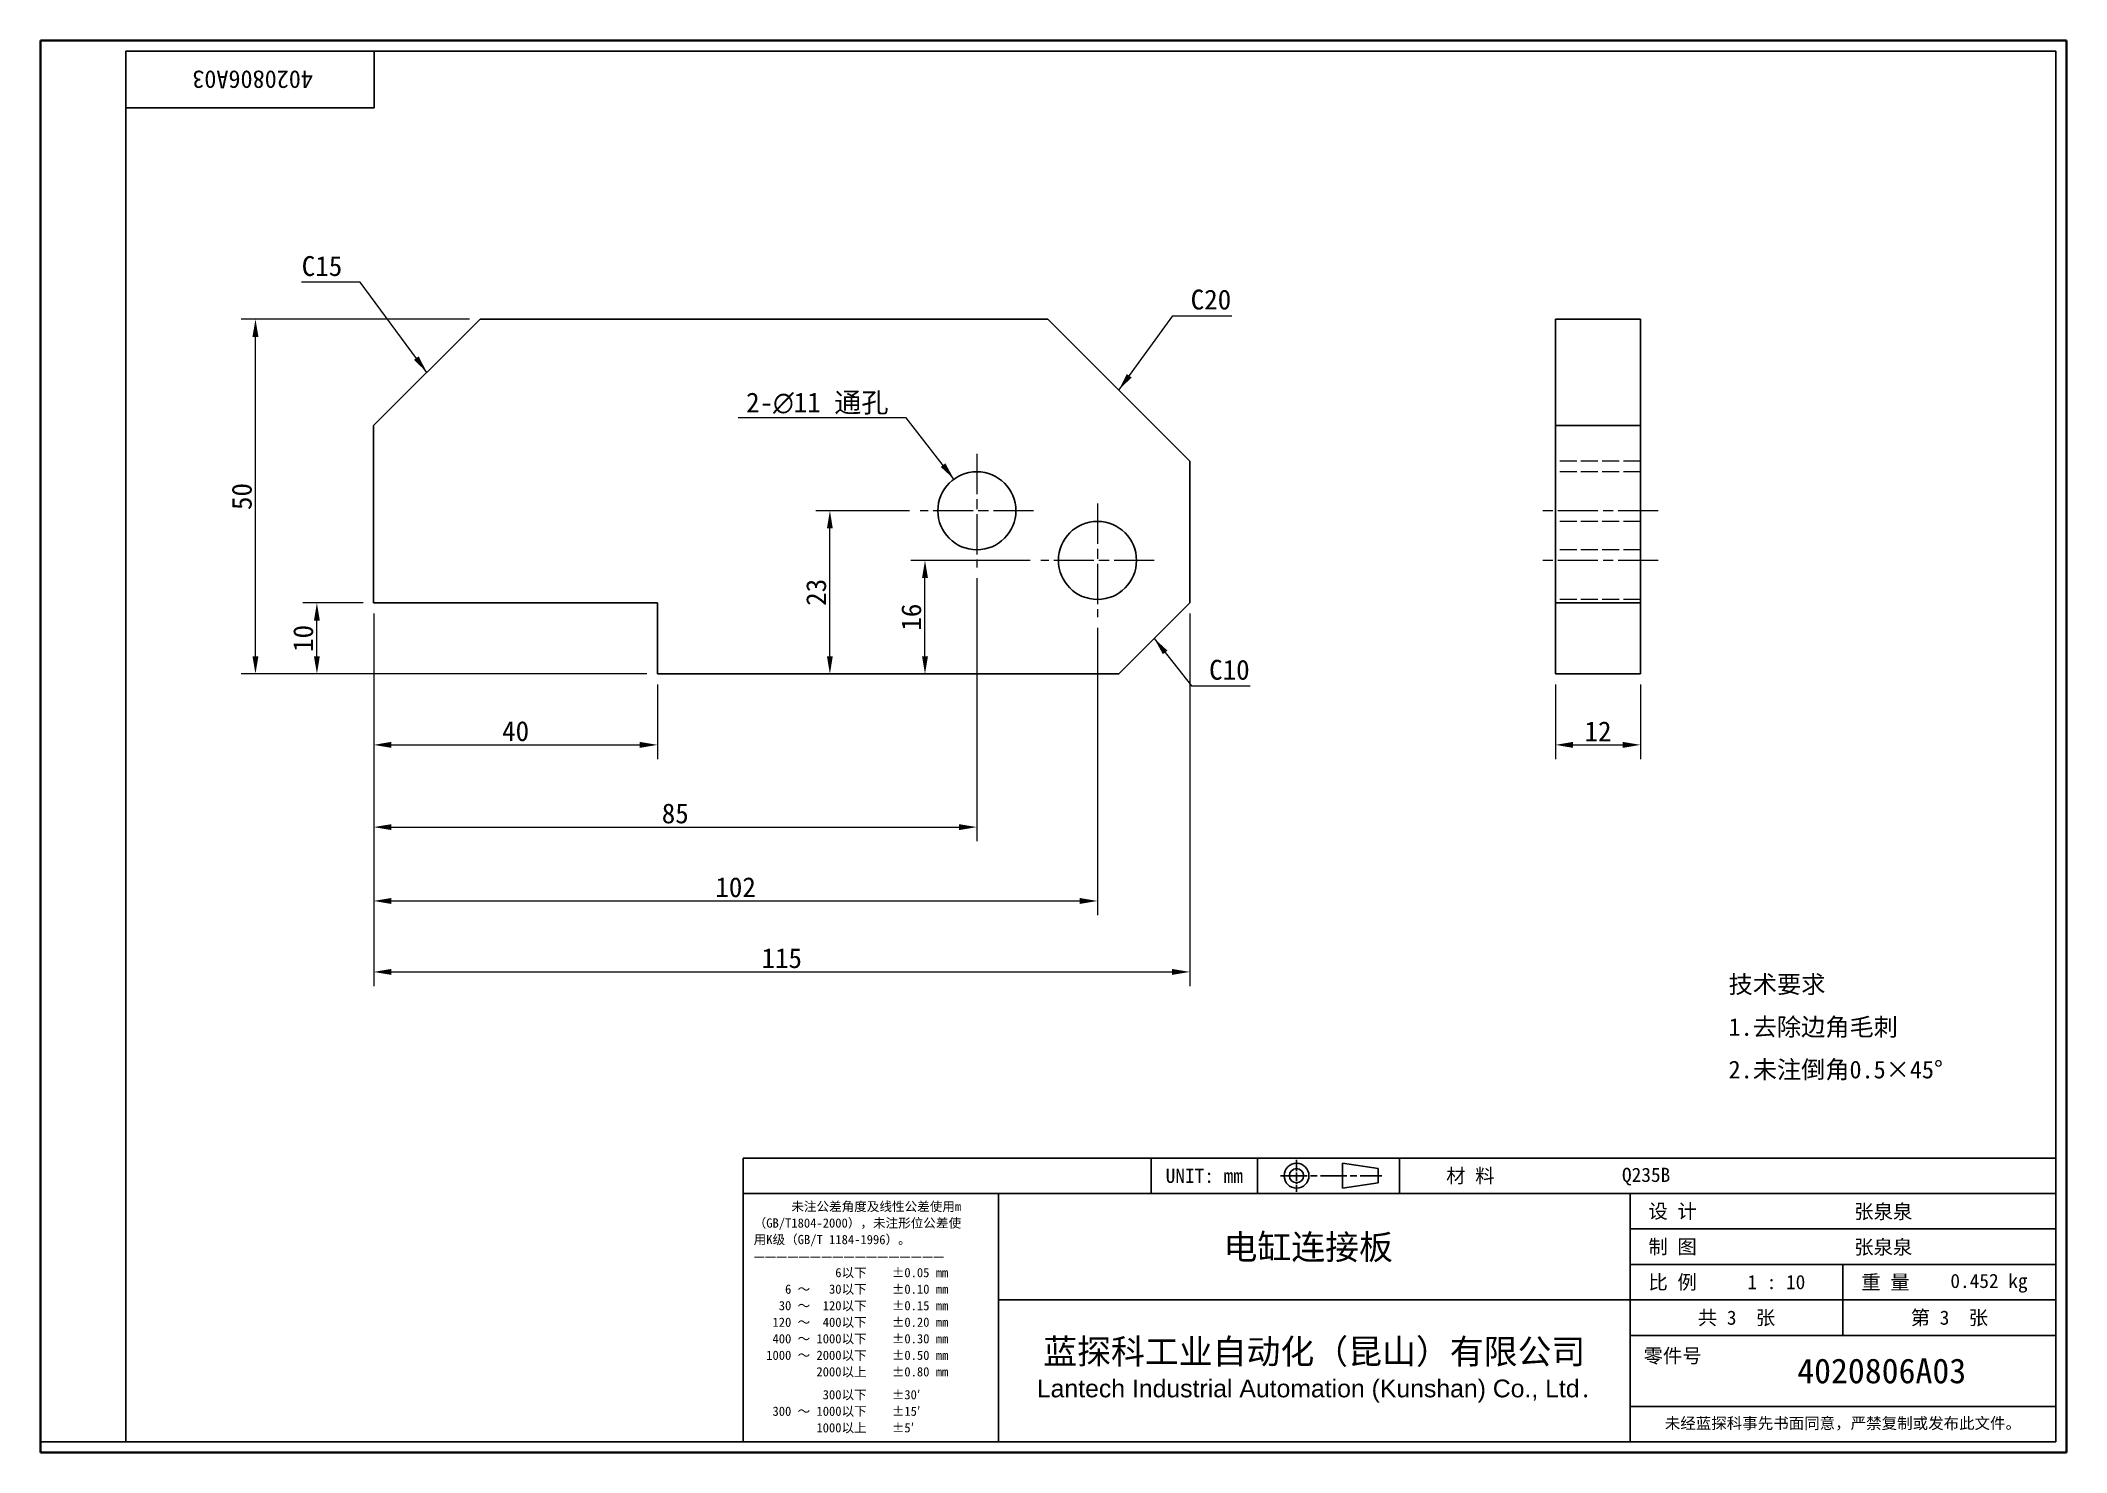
# Model space of a CAD drawing. Header units: millimetres. Extents: x 6 to 292, y 5 to 205.
import ezdxf
from ezdxf.enums import TextEntityAlignment as Align

# ---------------------------------------------------------------- set-up
doc = ezdxf.new("R2010")
doc.units = ezdxf.units.MM
doc.linetypes.add('CHAIN', pattern=[0.3543, 0.2362, -0.0295, 0.0591, -0.0295])
doc.linetypes.add('DASHED', pattern=[0.2067, 0.1654, -0.0413])
for name, color, linetype, lineweight in [('1', 7, 'Continuous', 18), ('可见 (ISO)', 7, 'Continuous', 25), ('图框 (ISO)', 7, 'Continuous', 35), ('标题 (ISO)', 7, 'Continuous', 25)]:
    doc.layers.add(name, color=color, linetype=linetype, lineweight=lineweight)
for name, color, linetype, lineweight, true_color in [('中心标记 (ISO)', 1, 'CHAIN', 18, 0xff0000), ('中心线 (ISO)', 1, 'CHAIN', 18, 0xff0000), ('尺寸 (ISO)', 7, 'Continuous', 18, 0x008000), ('符号 (ISO)', 7, 'Continuous', 18, 0x008000), ('隐藏 (ISO)', 5, 'DASHED', 18, 0x0000ff)]:
    doc.layers.add(name, color=color, linetype=linetype, lineweight=lineweight, true_color=true_color)
doc.styles.add('文本样式164', font='SimSun.ttf')
doc.styles.add('文本样式165', font='SimSun.ttf')
doc.styles.add('文本样式74', font='SimSun.ttf')
doc.styles.add('最新国标', font='simfang.ttf')
doc.styles.add('注释文本 (ISO)', font='simfang.ttf')
doc.dimstyles.new('默认 (GB)', dxfattribs={"dimtxt": 2.8, "dimasz": 2.5, "dimexe": 2, "dimexo": 1.5, "dimgap": 0.5, "dimtad": 1, "dimtoh": 1, "dimdsep": 46, "dimtxsty": '最新国标', "dimcen": 0.09, "dimdle": 10, "dimclrd": 256, "dimclre": 256, "dimclrt": 256, "dimaunit": 1, "dimadec": 3, "dimazin": 2, "dimtfac": 0.535714, "dimtmove": 0, "dimatfit": 3, "dimfxl": 0, "dimtolj": 1, "dimtzin": 0, "dimlwd": -1, "dimlwe": -1, "dimarcsym": 0})
doc.dimstyles.new('默认 (GB)$7', dxfattribs={"dimtxt": 2.8, "dimasz": 2.5, "dimexe": 2, "dimexo": 1.5, "dimgap": 0.5, "dimtad": 1, "dimtoh": 1, "dimdsep": 46, "dimtxsty": '最新国标', "dimcen": 0.09, "dimdle": 10, "dimclrd": 256, "dimclre": 256, "dimclrt": 256, "dimaunit": 1, "dimadec": 3, "dimazin": 2, "dimtfac": 0.535714, "dimtmove": 0, "dimatfit": 3, "dimfxl": 0, "dimtolj": 1, "dimtzin": 0, "dimlwd": -1, "dimlwe": -1, "dimarcsym": 0})

# ---------------------------------------------------------------- blocks, each defined once
blk = doc.blocks.new('图框 最新国标')
at = {"layer": '图框 (ISO)'}
for p, q in [((6, 7), (6, 204.5)), ((6, 204.5), (291.5, 204.5)), ((291.5, 204.5), (291.5, 5.5)), ((6, 7), (6, 5.5)), ((6, 7), (6, 5.5)), ((291.5, 5.5), (6, 5.5))]:
    blk.add_line(p, q, dxfattribs=at)
at = {"layer": '图框 (ISO)', "color": 7, "linetype": 'Continuous', "lineweight": 25}
for p, q in [((18, 203), (290, 203)), ((18, 7), (18, 203)), ((18, 203), (290, 203)), ((53, 203), (53, 195)), ((290, 203), (290, 7)), ((290, 203), (290, 7)), ((53, 195), (18, 195)), ((290, 7), (6, 7)), ((290, 7), (18, 7))]:
    blk.add_line(p, q, dxfattribs=at)
at = {"layer": '图框 (ISO)', "style": '文本样式74'}
blk.add_attdef('零件代号_001', (44.39, 200.25), '', height=2.5, rotation=180, dxfattribs=at)
blk = doc.blocks.new('标题栏 最新国标')
at = {"layer": '标题 (ISO)'}
for p, q in [((381.98, -183.84), (196.98, -183.84)), ((196.98, -183.84), (196.98, -223.84)), ((254.48, -183.84), (254.48, -188.84)), ((269.48, -183.84), (269.48, -188.84)), ((281.48, -188.09), (281.48, -184.59)), ((281.48, -184.59), (286.48, -185.34)), ((286.48, -185.34), (286.48, -187.34)), ((289.48, -183.84), (289.48, -188.84)), ((381.98, -223.84), (381.98, -183.84)), ((383.48, -183.84), (383.48, -225.34)), ((286.48, -187.34), (281.48, -188.09)), ((196.98, -188.84), (381.98, -188.84)), ((232.98, -188.84), (232.98, -223.84)), ((321.98, -188.84), (321.98, -223.84)), ((321.98, -193.84), (381.98, -193.84)), ((321.98, -198.84), (381.98, -198.84)), ((351.98, -198.84), (351.98, -208.84)), ((321.98, -203.84), (232.98, -203.84)), ((321.98, -203.84), (381.98, -203.84)), ((321.98, -208.84), (381.98, -208.84)), ((321.98, -218.84), (381.98, -218.84)), ((196.98, -223.84), (381.98, -223.84)), ((383.48, -225.34), (196.98, -225.34))]:
    blk.add_line(p, q, dxfattribs=at)
at = {"layer": '标题 (ISO)', "linetype": 'CHAIN', "ltscale": 5.000333}
blk.add_line((274.98, -184.09), (274.98, -188.59), dxfattribs=at)
at = {"layer": '标题 (ISO)', "linetype": 'CHAIN', "ltscale": 15.834605}
blk.add_line((272.73, -186.34), (286.98, -186.34), dxfattribs=at)
at = {"layer": '标题 (ISO)'}
for radius in [1.75, 1]:
    blk.add_circle((274.98, -186.34), radius, dxfattribs=at)
at = {"layer": '1', "style": '文本样式164'}
for s, p in [('UNIT: mm', (261.98, -186.34)), ('材 料', (299.48, -186.34)), ('设 计', (327.98, -191.34)), ('制 图', (327.98, -196.34)), ('比 例', (327.98, -201.34)), ('重 量', (357.98, -201.34)), ('共 3  张', (336.98, -206.34)), ('第 3  张', (366.98, -206.34))]:
    blk.add_text(s, height=2, dxfattribs=at).set_placement(p, align=Align.MIDDLE_CENTER)
at = {"layer": '标题 (ISO)', "char_height": 2, "style": '注释文本 (ISO)'}
for s, insert, attachment_point, line_spacing_factor in [('{\\fSimSun|b0|i0|c134|p2;\\H0.65x;      未注公差角度及线性公差使用m\\P（GB/T1804-2000），未注形位公差使\\P用K级（GB/T 1184-1996）。\\P—————————————————\\P             6以下    ±0.05 mm\\P     6 ～   30以下    ±0.10 mm\\P    30 ～  120以下    ±0.15 mm\\P   120 ～  400以下    ±0.20 mm\\P   400 ～ 1000以下    ±0.30 mm\\P  1000 ～ 2000以下    ±0.50 mm\\P          2000以上    ±0.80 mm\\P\\H0.38462x;\\P\\H2.6x;           300以下    ±30′\\P   300 ～ 1000以下    ±15′\\P          1000以上    ±5′}', (198.48, -206.34), 4, 1.075116), ('{\\fMicrosoft YaHei|b0|i0|c134|p34;\\H1.75x;蓝探科工业自动化（昆山）有限公司\\P\\fArial|b0|i0|c0|p34;\\H0.71429x;Lantech Industrial Automation (Kunshan) Co., Ltd\\fFangSong|b0|i0|c134|p49;.\\H1.15195x; }', (277.48, -213.84), 5, 0.978695)]:
    blk.add_mtext(s, dxfattribs=dict(at, insert=insert, attachment_point=attachment_point, line_spacing_factor=line_spacing_factor))
at = {"layer": '标题 (ISO)', "attachment_point": 5, "style": '注释文本 (ISO)'}
for s, insert, char_height in [('\\fFangSong|b0|i0;零件号', (327.98, -211.84), 2), ('\\fSimSun|b0|i0;{\\H1.6000;未经蓝探科事先书面同意，严禁复制或发布此文件。}', (351.98, -221.34), 1.6)]:
    blk.add_mtext(s, dxfattribs=dict(at, insert=insert, char_height=char_height))
at = {"layer": '标题 (ISO)'}
for tag, p, height, style in [('材料_001', (320.84, -187.21), 2, '注释文本 (ISO)'), ('设计人_001', (353.58, -192.39), 2, '注释文本 (ISO)'), ('库存编号_001', (264.69, -198.14), 3.5, '文本样式165'), ('设计人_001', (353.58, -197.39), 2, '注释文本 (ISO)'), ('视图比例_001', (338.51, -202.33), 2, '注释文本 (ISO)'), ('质量\\P3;_001', (367.12, -202.16), 2, '注释文本 (ISO)'), ('零件代号_001', (345.54, -215.59), 3.5, '文本样式165')]:
    blk.add_attdef(tag, p, '', height=height, dxfattribs=dict(at, style=style))
blk = doc.blocks.new('*D5')
at = {"layer": 'Defpoints', "color": 0, "transparency": 16777216}
for p in [(52.95, 125.23), (92.95, 115.23), (92.95, 105.23)]:
    blk.add_point(p, dxfattribs=at)
at = {"layer": '尺寸 (ISO)', "color": 116, "true_color": 0x00803f, "transparency": 16777216}
for p, q in [((52.95, 123.73), (52.95, 103.23)), ((92.95, 113.73), (92.95, 103.23)), ((55.45, 105.23), (90.45, 105.23))]:
    blk.add_line(p, q, dxfattribs=at)
for points in [[(55.45, 105.65), (55.45, 104.81), (52.95, 105.23)], [(90.45, 105.65), (90.45, 104.81), (92.95, 105.23)]]:
    blk.add_solid(points, dxfattribs=at)
at = {"layer": '尺寸 (ISO)', "transparency": 16777216, "insert": (72.95, 107.15), "char_height": 2.8, "attachment_point": 5, "style": '最新国标'}
blk.add_mtext('\\A1;40', dxfattribs=at)
blk = doc.blocks.new('*D6')
at = {"layer": 'Defpoints', "color": 0, "transparency": 16777216}
for p in [(137.95, 130.23), (52.95, 125.23), (137.95, 93.64)]:
    blk.add_point(p, dxfattribs=at)
at = {"layer": '尺寸 (ISO)', "color": 116, "true_color": 0x00803f, "transparency": 16777216}
for p, q in [((137.95, 128.73), (137.95, 91.64)), ((52.95, 123.73), (52.95, 91.64)), ((55.45, 93.64), (135.45, 93.64))]:
    blk.add_line(p, q, dxfattribs=at)
for points in [[(55.45, 94.05), (55.45, 93.22), (52.95, 93.64)], [(135.45, 94.05), (135.45, 93.22), (137.95, 93.64)]]:
    blk.add_solid(points, dxfattribs=at)
at = {"layer": '尺寸 (ISO)', "transparency": 16777216, "insert": (95.45, 95.55), "char_height": 2.8, "attachment_point": 5, "style": '最新国标'}
blk.add_mtext('\\A1;85', dxfattribs=at)
blk = doc.blocks.new('*D7')
at = {"layer": 'Defpoints', "color": 0, "transparency": 16777216}
for p in [(52.95, 125.23), (154.95, 123.23), (154.95, 83.23)]:
    blk.add_point(p, dxfattribs=at)
at = {"layer": '尺寸 (ISO)', "color": 116, "true_color": 0x00803f, "transparency": 16777216}
for p, q in [((52.95, 123.73), (52.95, 81.23)), ((154.95, 121.73), (154.95, 81.23)), ((55.45, 83.23), (152.45, 83.23))]:
    blk.add_line(p, q, dxfattribs=at)
for points in [[(55.45, 83.65), (55.45, 82.81), (52.95, 83.23)], [(152.45, 83.65), (152.45, 82.81), (154.95, 83.23)]]:
    blk.add_solid(points, dxfattribs=at)
at = {"layer": '尺寸 (ISO)', "transparency": 16777216, "insert": (103.95, 85.15), "char_height": 2.8, "attachment_point": 5, "style": '最新国标'}
blk.add_mtext('\\A1;102', dxfattribs=at)
blk = doc.blocks.new('*D8')
at = {"layer": 'Defpoints', "color": 0, "transparency": 16777216}
for p in [(52.95, 125.23), (167.95, 125.23), (167.95, 73.23)]:
    blk.add_point(p, dxfattribs=at)
at = {"layer": '尺寸 (ISO)', "color": 116, "true_color": 0x00803f, "transparency": 16777216}
for p, q in [((52.95, 123.73), (52.95, 71.23)), ((167.95, 123.73), (167.95, 71.23)), ((55.45, 73.23), (165.45, 73.23))]:
    blk.add_line(p, q, dxfattribs=at)
for points in [[(55.45, 73.65), (55.45, 72.81), (52.95, 73.23)], [(165.45, 73.65), (165.45, 72.81), (167.95, 73.23)]]:
    blk.add_solid(points, dxfattribs=at)
at = {"layer": '尺寸 (ISO)', "transparency": 16777216, "insert": (110.45, 75.15), "char_height": 2.8, "attachment_point": 5, "style": '最新国标'}
blk.add_mtext('\\A1;115', dxfattribs=at)
blk = doc.blocks.new('*D9')
at = {"layer": 'Defpoints', "color": 0, "transparency": 16777216}
for p in [(44.95, 125.23), (52.95, 125.23), (92.95, 115.23)]:
    blk.add_point(p, dxfattribs=at)
at = {"layer": '尺寸 (ISO)', "color": 116, "true_color": 0x00803f, "transparency": 16777216}
for p, q in [((51.45, 125.23), (42.95, 125.23)), ((44.95, 117.73), (44.95, 122.73)), ((91.45, 115.23), (42.95, 115.23))]:
    blk.add_line(p, q, dxfattribs=at)
for points in [[(44.53, 122.73), (45.36, 122.73), (44.95, 125.23)], [(44.53, 117.73), (45.36, 117.73), (44.95, 115.23)]]:
    blk.add_solid(points, dxfattribs=at)
at = {"layer": '尺寸 (ISO)', "transparency": 16777216, "insert": (43.03, 120.23), "char_height": 2.8, "attachment_point": 5, "rotation": 90, "style": '最新国标'}
blk.add_mtext('\\A1;10', dxfattribs=at)
blk = doc.blocks.new('*D10')
at = {"layer": 'Defpoints', "color": 0, "transparency": 16777216}
for p in [(36.29, 165.23), (67.95, 165.23), (92.95, 115.23)]:
    blk.add_point(p, dxfattribs=at)
at = {"layer": '尺寸 (ISO)', "color": 116, "true_color": 0x00803f, "transparency": 16777216}
for p, q in [((66.45, 165.23), (34.29, 165.23)), ((36.29, 117.73), (36.29, 162.73)), ((91.45, 115.23), (34.29, 115.23))]:
    blk.add_line(p, q, dxfattribs=at)
for points in [[(35.87, 162.73), (36.71, 162.73), (36.29, 165.23)], [(35.87, 117.73), (36.71, 117.73), (36.29, 115.23)]]:
    blk.add_solid(points, dxfattribs=at)
at = {"layer": '尺寸 (ISO)', "transparency": 16777216, "insert": (34.38, 140.23), "char_height": 2.8, "attachment_point": 5, "rotation": 90, "style": '最新国标'}
blk.add_mtext('\\A1;50', dxfattribs=at)
blk = doc.blocks.new('*D11')
at = {"layer": 'Defpoints', "color": 0, "transparency": 16777216}
for p in [(117.24, 138.23), (129.95, 138.23), (117.24, 115.23)]:
    blk.add_point(p, dxfattribs=at)
at = {"layer": '尺寸 (ISO)', "color": 116, "true_color": 0x00803f, "transparency": 16777216}
for p, q in [((128.45, 138.23), (115.24, 138.23)), ((117.24, 117.73), (117.24, 135.73))]:
    blk.add_line(p, q, dxfattribs=at)
for points in [[(116.82, 135.73), (117.65, 135.73), (117.24, 138.23)], [(116.82, 117.73), (117.65, 117.73), (117.24, 115.23)]]:
    blk.add_solid(points, dxfattribs=at)
at = {"layer": '尺寸 (ISO)', "transparency": 16777216, "insert": (115.32, 126.73), "char_height": 2.8, "attachment_point": 5, "rotation": 90, "style": '最新国标'}
blk.add_mtext('\\A1;23', dxfattribs=at)
blk = doc.blocks.new('*D12')
at = {"layer": 'Defpoints', "color": 0, "transparency": 16777216}
for p in [(130.64, 131.23), (146.95, 131.23), (130.64, 115.23)]:
    blk.add_point(p, dxfattribs=at)
at = {"layer": '尺寸 (ISO)', "color": 116, "true_color": 0x00803f, "transparency": 16777216}
for p, q in [((145.45, 131.23), (128.64, 131.23)), ((130.64, 117.73), (130.64, 128.73))]:
    blk.add_line(p, q, dxfattribs=at)
for points in [[(130.22, 128.73), (131.06, 128.73), (130.64, 131.23)], [(130.22, 117.73), (131.06, 117.73), (130.64, 115.23)]]:
    blk.add_solid(points, dxfattribs=at)
at = {"layer": '尺寸 (ISO)', "transparency": 16777216, "insert": (128.72, 123.23), "char_height": 2.8, "attachment_point": 5, "rotation": 90, "style": '最新国标'}
blk.add_mtext('\\A1;16', dxfattribs=at)
blk = doc.blocks.new('*D13')
at = {"layer": 'Defpoints', "color": 0, "transparency": 16777216}
for p in [(219.48, 115.23), (231.48, 115.23), (231.48, 105.23)]:
    blk.add_point(p, dxfattribs=at)
at = {"layer": '尺寸 (ISO)', "color": 116, "true_color": 0x00803f, "transparency": 16777216}
for p, q in [((219.48, 113.73), (219.48, 103.23)), ((231.48, 113.73), (231.48, 103.23)), ((221.98, 105.23), (228.98, 105.23))]:
    blk.add_line(p, q, dxfattribs=at)
for points in [[(221.98, 105.65), (221.98, 104.81), (219.48, 105.23)], [(228.98, 105.65), (228.98, 104.81), (231.48, 105.23)]]:
    blk.add_solid(points, dxfattribs=at)
at = {"layer": '尺寸 (ISO)', "transparency": 16777216, "insert": (225.48, 107.13), "char_height": 2.8, "attachment_point": 5, "style": '最新国标'}
blk.add_mtext('\\A1;12', dxfattribs=at)

msp = doc.modelspace()

# ---------------------------------------------------------------- linework, layer by layer
at = {"layer": '中心标记 (ISO)', "ltscale": 23.990969}
for p, q in [((137.947, 146.229), (137.947, 130.229)), ((145.947, 138.229), (129.947, 138.229)), ((154.947, 139.229), (154.947, 123.229)), ((162.947, 131.229), (146.947, 131.229))]:
    msp.add_line(p, q, dxfattribs=at)
at = {"layer": '中心线 (ISO)', "ltscale": 23.990969}
for p, q in [((233.98, 138.229), (216.98, 138.229)), ((233.98, 131.229), (216.98, 131.229))]:
    msp.add_line(p, q, dxfattribs=at)
at = {"layer": '可见 (ISO)'}
for p, q in [((52.947, 150.229), (67.947, 165.229)), ((147.947, 165.229), (67.947, 165.229)), ((147.947, 165.229), (167.947, 145.229)), ((219.48, 165.229), (219.48, 150.229)), ((231.48, 165.229), (219.48, 165.229)), ((231.48, 150.229), (231.48, 165.229)), ((52.947, 150.229), (52.947, 125.229)), ((219.48, 125.229), (219.48, 150.229)), ((219.48, 150.229), (231.48, 150.229)), ((231.48, 150.229), (231.48, 125.229)), ((167.947, 125.229), (167.947, 145.229)), ((52.947, 125.229), (92.947, 125.229)), ((92.947, 125.229), (92.947, 115.229)), ((167.947, 125.229), (157.947, 115.229)), ((219.48, 115.229), (219.48, 125.229)), ((219.48, 125.229), (231.48, 125.229)), ((231.48, 125.229), (231.48, 115.229)), ((92.947, 115.229), (157.947, 115.229)), ((231.48, 115.229), (219.48, 115.229))]:
    msp.add_line(p, q, dxfattribs=at)
for centre in [(137.947, 138.229), (154.947, 131.229)]:
    msp.add_circle(centre, 5.5, dxfattribs=at)
at = {"layer": '隐藏 (ISO)', "ltscale": 14.513788}
for p, q in [((231.48, 145.229), (219.48, 145.229)), ((231.48, 143.729), (219.48, 143.729)), ((231.48, 136.729), (219.48, 136.729)), ((231.48, 132.729), (219.48, 132.729)), ((231.48, 125.729), (219.48, 125.729))]:
    msp.add_line(p, q, dxfattribs=at)

# ---------------------------------------------------------------- block references
msp.add_blockref('图框 最新国标', (0, 0)).add_auto_attribs({'零件代号_001': '4020806A03'})
ref = msp.add_blockref('标题栏 最新国标', (-91.983, 230.844))
ref.add_attrib('零件代号_001', '4020806A03', (253.554, 15.25), dxfattribs={"layer": '标题 (ISO)', "height": 3.5, "style": '文本样式165'})
ref.add_attrib('库存编号_001', '电缸连接板', (172.712, 32.701), dxfattribs={"layer": '标题 (ISO)', "height": 3.5, "style": '文本样式165'})
ref.add_attrib('质量\\P3;_001', '0.452 kg', (275.137, 28.683), dxfattribs={"layer": '标题 (ISO)', "height": 2, "style": '注释文本 (ISO)'})
ref.add_attrib('视图比例_001', '1 : 10', (246.531, 28.517), dxfattribs={"layer": '标题 (ISO)', "height": 2, "style": '注释文本 (ISO)'})
ref.add_attrib('设计人_001', '张泉泉', (261.594, 38.454), dxfattribs={"layer": '标题 (ISO)', "height": 2, "style": '注释文本 (ISO)'})
ref.add_attrib('设计人_001', '张泉泉', (261.594, 33.454), dxfattribs={"layer": '标题 (ISO)', "height": 2, "style": '注释文本 (ISO)'})
ref.add_attrib('材料_001', 'Q235B', (228.86, 43.631), dxfattribs={"layer": '标题 (ISO)', "height": 2, "style": '注释文本 (ISO)'})

# ---------------------------------------------------------------- texts
at = {"layer": '符号 (ISO)', "char_height": 2.8, "style": '最新国标'}
for s, insert, attachment_point in [('C15', (48.524, 174.113), 3), ('C20', (168.081, 169.39), 1), ('C10', (170.679, 117.214), 1)]:
    msp.add_mtext(s, dxfattribs=dict(at, insert=insert, attachment_point=attachment_point))
at = {"layer": '符号 (ISO)'}
for s, insert, char_height, width, attachment_point, line_spacing_factor, style in [('2-\\fAIGDT|b0|i0;{\\H2.8000;n}\\fFangSong|b0|i0;{\\H2.8000;11 通孔}', (125.494, 151.775), 2.8, 22.22101, 9, 0.49, '最新国标'), ('\\fFangSong|b0|i0;{\\H2.5000;技术要求\\P}\\fFangSong|b0|i0;{\\H2.5000;1.去除边角毛刺\\P}\\fFangSong|b0|i0;{\\H2.5000;2.未注倒角0.5×45°}', (243.882, 65.329), 2.5, 35.55556, 4, 1.441304, '注释文本 (ISO)')]:
    msp.add_mtext(s, dxfattribs=dict(at, insert=insert, char_height=char_height, width=width, attachment_point=attachment_point, line_spacing_factor=line_spacing_factor, style=style))

# ---------------------------------------------------------------- dimensions: what is measured, and where the dimension line sits
at = {"layer": '尺寸 (ISO)', "color": 116, "true_color": 0x00803f}
for base, p1, p2, angle, override, picture, middle in [((36.291, 165.229), (92.947, 115.229), (67.947, 165.229), 270, {"dimgap": 0.5, "dimtoh": 0, "dimdec": 2, "dimtol": 0, "dimlim": 0, "dimtp": 0, "dimtm": 0, "dimtdec": 2, "dimtofl": 0, "dimatfit": 1}, '*D10', (36.291, 140.229)), ((117.237, 138.229), (117.237, 115.229), (129.947, 138.229), 270, {"dimgap": 0.5, "dimtoh": 0, "dimdec": 2, "dimse1": 1, "dimtol": 0, "dimlim": 0, "dimtp": 0, "dimtm": 0, "dimtdec": 2, "dimtofl": 0, "dimatfit": 1}, '*D11', (117.237, 126.729)), ((137.947, 93.638), (52.947, 125.229), (137.947, 130.229), 180, {"dimgap": 0.5, "dimtoh": 0, "dimdec": 2, "dimtol": 0, "dimlim": 0, "dimtp": 0, "dimtm": 0, "dimtdec": 2, "dimtofl": 0, "dimatfit": 1}, '*D6', (95.447, 93.638)), ((130.64, 131.229), (130.64, 115.229), (146.947, 131.229), 270, {"dimgap": 0.5, "dimtoh": 0, "dimdec": 2, "dimse1": 1, "dimtol": 0, "dimlim": 0, "dimtp": 0, "dimtm": 0, "dimtdec": 2, "dimtofl": 0, "dimatfit": 1}, '*D12', (130.64, 123.229)), ((44.947, 125.229), (92.947, 115.229), (52.947, 125.229), 270, {"dimgap": 0.5, "dimtoh": 0, "dimdec": 2, "dimtol": 0, "dimlim": 0, "dimtp": 0, "dimtm": 0, "dimtdec": 2, "dimtofl": 0, "dimatfit": 1}, '*D9', (44.947, 120.229)), ((92.947, 105.229), (52.947, 125.229), (92.947, 115.229), 180, {"dimgap": 0.5, "dimtoh": 0, "dimdec": 2, "dimtol": 0, "dimlim": 0, "dimtp": 0, "dimtm": 0, "dimtdec": 2, "dimtofl": 0, "dimatfit": 1}, '*D5', (72.947, 105.229)), ((154.947, 83.229), (52.947, 125.229), (154.947, 123.229), 180, {"dimgap": 0.5, "dimtoh": 0, "dimdec": 2, "dimtol": 0, "dimlim": 0, "dimtp": 0, "dimtm": 0, "dimtdec": 2, "dimtofl": 0, "dimatfit": 1}, '*D7', (103.947, 83.229)), ((167.947, 73.229), (52.947, 125.229), (167.947, 125.229), 180, {"dimgap": 0.5, "dimtoh": 0, "dimdec": 2, "dimtol": 0, "dimlim": 0, "dimtp": 0, "dimtm": 0, "dimtdec": 2, "dimtofl": 0, "dimatfit": 1}, '*D8', (110.447, 73.229))]:
    dim = msp.add_linear_dim(base=base, p1=p1, p2=p2, angle=angle, dimstyle='默认 (GB)', override=override, dxfattribs=at)
    dim.commit()
    dim.dimension.update_dxf_attribs({"geometry": picture, "text_midpoint": middle, "dimtype": 160})
dim = msp.add_linear_dim(base=(231.48, 105.229), p1=(219.48, 115.229), p2=(231.48, 115.229), dimstyle='默认 (GB)', override={"dimgap": 0.5, "dimtoh": 0, "dimdec": 2, "dimtol": 0, "dimlim": 0, "dimtp": 0, "dimtm": 0, "dimtdec": 2, "dimtofl": 0, "dimatfit": 1}, dxfattribs=at)
dim.commit()
dim.dimension.update_dxf_attribs({"geometry": '*D13', "text_midpoint": (225.48, 105.229), "dimtype": 160})

# ---------------------------------------------------------------- leaders
at = {"layer": '符号 (ISO)', "color": 116, "true_color": 0x00803f, "annotation_type": 0, "has_hookline": 1}
for points, hookline_direction, text_width in [([(60.447, 157.729), (51.024, 170.43), (48.524, 170.43)], 1, 5.76), ([(157.947, 155.229), (165.581, 165.691), (168.081, 165.691)], 0, 5.808), ([(162.947, 120.229), (168.179, 113.531), (170.679, 113.531)], 0, 5.808)]:
    msp.add_leader(points, dimstyle='默认 (GB)$7', override={"dimgap": 0, "dimtad": 1}, dxfattribs=dict(at, hookline_direction=hookline_direction, text_width=text_width))
at = {"layer": '符号 (ISO)', "annotation_type": 0, "has_hookline": 1, "hookline_direction": 1, "text_width": 21.161}
msp.add_leader([(134.724, 142.685), (127.994, 151.309), (125.494, 151.309)], dimstyle='默认 (GB)$7', override={"dimgap": 0, "dimtad": 1}, dxfattribs=at)

doc.saveas('drawing.dxf')
